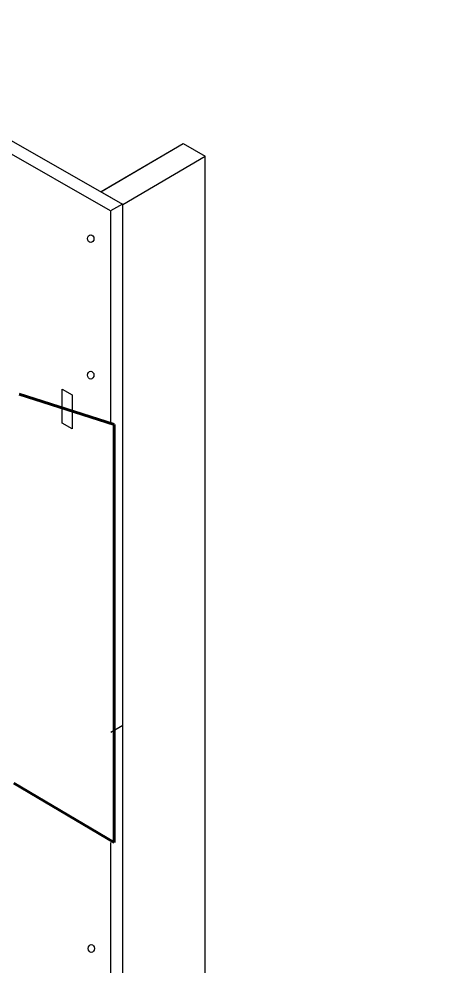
# Model space of a CAD drawing. Extents: x -1337 to 5791, y -3809 to 1769.
# Drawn here: x 32.1 to 205.5, y -1897.3 to -1511.6 of the extents above; entities that cross this region are included whole.
import ezdxf

# ---------------------------------------------------------------- set-up
doc = ezdxf.new("R2010")
doc.units = 0
doc.header["$MEASUREMENT"] = 0
for name, color, linetype, lineweight in [('G-ANNO-TTLB', 7, 'Continuous', 0), ('TYVEK', 7, 'Continuous', 0), ('WALL SCRATCH', 7, 'Continuous', 0)]:
    doc.layers.add(name, color=color, linetype=linetype, lineweight=lineweight)

msp = doc.modelspace()

# ---------------------------------------------------------------- hatches: boundary and pattern name
at = {"layer": 'G-ANNO-TTLB', "true_color": 0xff00ff, "transparency": 33554687}
h = msp.add_hatch(color=6, dxfattribs=at)
edge = h.paths.add_edge_path()
edge.add_spline(control_points=[(1773.02, -3692.6), (1773.02, -3692.6), (-1156.5, -3692.6), (-1156.5, -3692.6), (-1156.5, -3692.6), (-1156.5, -1235.6), (-1156.5, -1235.6), (-1156.5, -1235.6), (1773.02, -1235.6), (1773.02, -1235.6), (1773.02, -1235.6), (1773.02, -3692.6), (1773.02, -3692.6)], knot_values=[0, 0, 0, 0, 1, 1, 1, 2, 2, 2, 3, 3, 3, 4, 4, 4, 4], degree=3, periodic=0)
edge = h.paths.add_edge_path()
edge.add_spline(control_points=[(-1147.5, -1244.6), (-1147.5, -1244.6), (-1147.5, -3683.6), (-1147.5, -3683.6), (-1147.5, -3683.6), (1764.02, -3683.6), (1764.02, -3683.6), (1764.02, -3683.6), (1764.02, -1244.6), (1764.02, -1244.6), (1764.02, -1244.6), (-1147.5, -1244.6), (-1147.5, -1244.6)], knot_values=[0, 0, 0, 0, 1, 1, 1, 2, 2, 2, 3, 3, 3, 4, 4, 4, 4], degree=3, periodic=0)
edge.add_line((-1147.5, -1244.6), (-1147.5, -1244.6))

# ---------------------------------------------------------------- linework, layer by layer
at = {"layer": 'G-ANNO-TTLB'}
for points in [[(1773.02, -3692.6), (1773.02, -3692.6), (-1156.5, -3692.6), (-1156.5, -3692.6), (-1156.5, -3692.6), (-1156.5, -1235.6), (-1156.5, -1235.6), (-1156.5, -1235.6), (1773.02, -1235.6), (1773.02, -1235.6), (1773.02, -1235.6), (1773.02, -3692.6), (1773.02, -3692.6)], [(-1147.5, -1244.6), (-1147.5, -1244.6), (-1147.5, -3683.6), (-1147.5, -3683.6), (-1147.5, -3683.6), (1764.02, -3683.6), (1764.02, -3683.6), (1764.02, -3683.6), (1764.02, -1244.6), (1764.02, -1244.6), (1764.02, -1244.6), (-1147.5, -1244.6), (-1147.5, -1244.6)]]:
    msp.add_open_spline(points, degree=3, knots=[0, 0, 0, 0, 1, 1, 1, 2, 2, 2, 3, 3, 3, 4, 4, 4, 4], dxfattribs=at)
at = {"layer": 'TYVEK', "color": 18, "lineweight": 60, "true_color": 0x000000}
for p, q in [((32.17, -1664.38), (70.92, -1676.8)), ((70.92, -1846.92), (70.92, -1676.8)), ((30.02, -1822.79), (70.92, -1846.92))]:
    msp.add_line(p, q, dxfattribs=at)
at = {"layer": 'TYVEK', "color": 2, "lineweight": 25, "true_color": 0xffff00}
msp.add_lwpolyline([(49.79, -1676.13), (49.79, -1662.37), (53.83, -1664.69), (53.83, -1678.44)], close=True, dxfattribs=at)
at = {"layer": 'WALL SCRATCH', "color": 2, "lineweight": 25, "true_color": 0xffff00}
for p, q in [((74.46, -1587.2), (-194.33, -1433.72)), ((69.51, -1589.73), (-199.28, -1436.24)), ((74.32, -1586.95), (69.51, -1589.73)), ((74.46, -2011.56), (74.46, -1587.2)), ((69.65, -1676.41), (69.65, -1589.87)), ((74.46, -1799.38), (69.65, -1802.16)), ((69.51, -1846.93), (69.51, -2014.09))]:
    msp.add_line(p, q, dxfattribs=at)
at = {"layer": 'WALL SCRATCH', "color": 33, "lineweight": 25, "true_color": 0xcc9966}
for p, q in [((65.71, -1581.89), (99.12, -1562.33)), ((99.12, -1562.33), (108.1, -1567.51)), ((74.46, -1587.2), (108.1, -1567.51)), ((108.08, -1992), (108.08, -1567.63))]:
    msp.add_line(p, q, dxfattribs=at)
msp.add_lwpolyline([(74.46, -1587.2), (65.46, -1582.04), (99.11, -1562.34), (108.11, -1567.5)], dxfattribs=at)
at = {"layer": 'WALL SCRATCH', "color": 252, "lineweight": 25, "true_color": 0x848484}
for centre in [(61.4, -1601.04), (61.4, -1656.63), (61.61, -1890.14)]:
    msp.add_ellipse(centre, major_axis=(0, 1.59), ratio=0.812499, dxfattribs=at)

doc.saveas('drawing.dxf')
